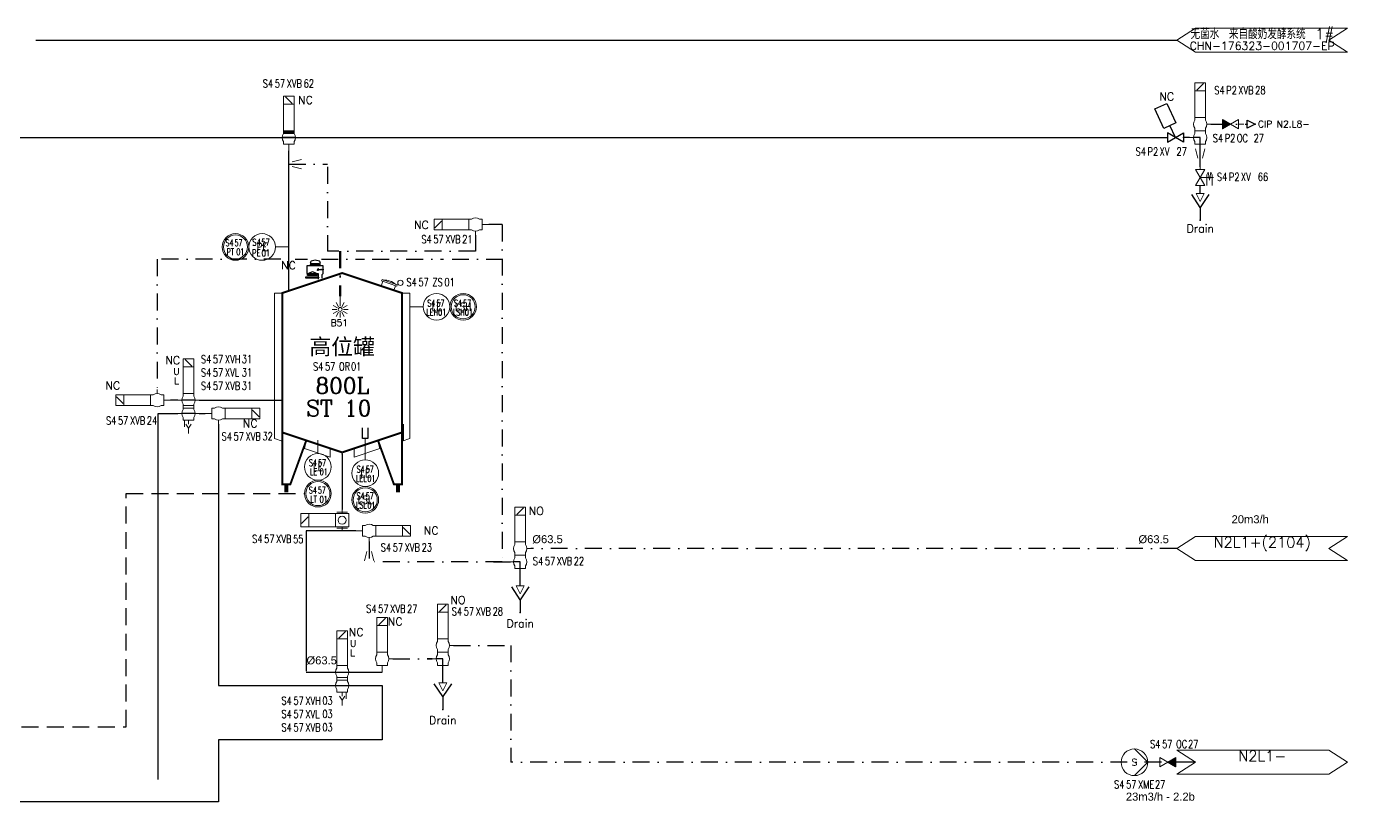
# Model space of a CAD drawing. Header units: inches. Extents: x 17763 to 19852, y 23674 to 24794.
# Drawn here: x 19293.2 to 19788.6, y 24332 to 24626.7 of the extents above; entities that cross this region are included whole.
import ezdxf
from ezdxf.enums import TextEntityAlignment as Align

# ---------------------------------------------------------------- set-up
doc = ezdxf.new("R2010")
doc.units = ezdxf.units.IN
doc.header["$MEASUREMENT"] = 0
for name, pattern in [('ACAD_ISO02W100', [15, 12, -3]), ('DASHDOT2', [12.7, 6.35, -3.175, 0, -3.175]), ('DASHED2', [9.525, 6.35, -3.175])]:
    doc.linetypes.add(name, pattern=pattern)
for name, color, linetype, lineweight in [('17 Pipe CIP', 4, 'DASHDOT2', 50), ('19 Pipe Process', 30, 'Continuous', 30), ('31 Equipment', 7, 'Continuous', 9), ('33 Instruments Labels', 7, 'Continuous', 9)]:
    doc.layers.add(name, color=color, linetype=linetype, lineweight=lineweight)
for name, color, linetype in [('CUVERIE', 7, 'Continuous'), ('DIAMETRE', 7, 'Continuous'), ('MATERIEL-DIVERS', 7, 'Continuous'), ('POMPES-PROCESS', 7, 'Continuous'), ('REGUL', 140, 'DASHED2'), ('REPERES', 7, 'Continuous'), ('techn-data', 7, 'Continuous'), ('TEXTES', 7, 'Continuous'), ('TUYAUTERIE-EAU', 5, 'Continuous'), ('TUYAUTERIE-EGOUT', 32, 'Continuous'), ('TUYAUTERIE-GAZ', 3, 'Continuous'), ('TUYAUTERIE-NEP', 4, 'DASHDOT2'), ('TXT_FR', 7, 'Continuous'), ('VANNES', 7, 'Continuous')]:
    doc.layers.add(name, color=color, linetype=linetype)
doc.layers.get('REPERES').off()
doc.styles.add('ROMANC', font='romanc')
doc.styles.add('ROMANS', font='ROMANS.SHX')
doc.styles.add('ROMANT', font='romant')
doc.styles.get("Standard").update_dxf_attribs({"font": 'arial.ttf'})
doc.styles.add('USER1', font='TXT.SHX', dxfattribs={"bigfont": 'gbcbig.shx'})
pattern_1 = [(45, (0, 0), (-0.02245064, 0.02245064), [])]

# ---------------------------------------------------------------- blocks, each defined once
blk = doc.blocks.new('APV-SIGN-ARW-DWG-1')
at = {"layer": '31 Equipment'}
for p, q in [((-32, 4.49), (25, 4.49)), ((-32, 4.49), (-25, 0)), ((-25, 0), (-32, -4.49)), ((25, 4.49), (32, 0)), ((32, 0), (25, -4.49)), ((-32, -4.49), (25, -4.49))]:
    blk.add_line(p, q, dxfattribs=at)
at = {"layer": '31 Equipment', "style": 'ROMANS', "width": 0.8}
for tag, p in [('TEXT1', (0, 0.37)), ('TEXT2', (0, -3.63))]:
    blk.add_attdef(tag, text='', height=3, dxfattribs=at).set_placement(p, align=Align.CENTER)
blk = doc.blocks.new('EGOUT')
at = {"color": 7}
for p, q in [((-3.2, 9.61), (0, 4.81)), ((0, 4.81), (3.2, 9.61)), ((0, 4.81), (0, 0))]:
    blk.add_line(p, q, dxfattribs=at)
at = {"color": 7, "extrusion": (0, -1, 0)}
blk.add_point((0, 0), dxfattribs=at)
at = {"layer": 'POMPES-PROCESS', "style": 'ROMANS'}
blk.add_attdef('EGOUT', text='', height=3, dxfattribs=at).set_placement((0, -4), align=Align.MIDDLE)
blk = doc.blocks.new('APV-SIGN-ARW-FLOW-1')
at = {"layer": '31 Equipment'}
for p, q in [((-1.5, -1.5), (-1.5, 1.5)), ((-1.5, 1.5), (1.5, 0)), ((1.5, 0), (-1.5, -1.5))]:
    blk.add_line(p, q, dxfattribs=at)
blk = doc.blocks.new('APV-VLV-SSEAT-M+MP42-3')
at = {"layer": '31 Equipment'}
h = blk.add_hatch(dxfattribs=at)
h.set_pattern_fill('ANSI31', color=256, scale=0.01, style=0)
h.set_pattern_definition(pattern_1)
h.paths.add_polyline_path([(2, 2.5), (-2, 2.5), (-2, 1.5), (2, 1.5)])
at = {"layer": '31 Equipment', "ltscale": 38}
for p, q in [((1.25, 15.25), (-1.25, 12.75)), ((-4, 0), (-2.5, 0)), ((-2, 2.5), (-2, 1.5)), ((-2, 1.5), (2, 1.5)), ((2, 2.5), (2, 1.5)), ((-2, -2.5), (-2, -1.5)), ((2, -2.5), (-2, -2.5)), ((-2, -2.5), (2, -2.5)), ((0, -2.5), (0, -5)), ((2, -2.5), (2, -1.5))]:
    blk.add_line(p, q, dxfattribs=at)
at = {"layer": '31 Equipment', "lineweight": 30}
blk.add_line((-2.5, 0), (2.5, 0), dxfattribs=at)
at = {"layer": '31 Equipment'}
blk.add_line((2.5, 0), (4, 0), dxfattribs=at)
at = {"layer": '31 Equipment', "ltscale": 38}
for points in [[(-2, 12.5), (2, 12.5), (2, 15.5), (-2, 15.5)], [(-2, 2.5), (2, 2.5), (2, 12.5), (-2, 12.5)]]:
    blk.add_lwpolyline(points, close=True, dxfattribs=at)
for start, end in [(143.1301, 216.8699), (323.1301, 36.8699)]:
    blk.add_arc((0, 0), 2.5, start, end, dxfattribs=at)
blk = doc.blocks.new('APV-TNK-GEN-11')
at = {"layer": '31 Equipment', "color": 7}
for points, const_width in [([(-14.94, 21.58), (-21.58, 3.32), (-24.9, 3.32), (-24.9, 83), (0, 91.3), (24.9, 83), (24.9, 3.32), (21.58, 3.32), (14.94, 21.58)], 0.83), ([(-24.9, 24.9), (0, 16.6)], 0.83), ([(24.9, 24.9), (0, 16.6)], 0.83), ([(-23.24, 3.32), (-23.24, 0)], 1.66), ([(23.24, 3.32), (23.24, 0)], 1.66)]:
    blk.add_lwpolyline(points, dxfattribs=dict(at, const_width=const_width))
at = {"layer": '31 Equipment', "ltscale": 38}
blk.add_point((0, 16), dxfattribs=at)
blk = doc.blocks.new('APV-TNK-INSULAT-12')
at = {"layer": '31 Equipment', "color": 7}
for p, q in [((-24.95, 67), (-28.22, 67)), ((-28.22, 67), (-28.22, 6.51)), ((24.95, 67), (28.22, 67)), ((28.22, 67), (28.22, 6.51)), ((-28.22, 6.51), (-24.95, 5.42)), ((28.22, 6.51), (24.95, 5.42)), ((-15.74, 2.35), (-4.98, -1.24)), ((-4.98, -1.24), (-4.98, 2.26)), ((15.74, 2.35), (4.98, -1.24)), ((4.98, -1.24), (4.98, 2.26))]:
    blk.add_line(p, q, dxfattribs=at)
at = {"layer": '31 Equipment'}
for p, q in [((-24.95, 5.42), (-24.95, 67)), ((24.95, 5.42), (24.95, 67)), ((-15.74, 2.35), (-14.94, 5.58)), ((-14.94, 5.58), (-4.98, 2.26)), ((14.94, 5.58), (4.98, 2.26)), ((15.74, 2.35), (14.94, 5.58))]:
    blk.add_line(p, q, dxfattribs=at)
at = {"layer": '31 Equipment', "ltscale": 38}
blk.add_point((0, 0), dxfattribs=at)
blk = doc.blocks.new('APV-TNK-ACC-MANHOLE-1')
at = {"layer": '31 Equipment'}
for p, q in [((-6, 3), (-6, 4)), ((-6, 4), (6, 4)), ((-6, 3), (6, 3)), ((-5, 0), (-5, 3)), ((5, 3), (5, 0)), ((6, 3), (6, 4))]:
    blk.add_line(p, q, dxfattribs=at)
blk.add_arc((0, -8), 13, 67.38014, 112.61986, dxfattribs=at)
blk = doc.blocks.new('SPB')
at = {"color": 7}
for p, q in [((0, -6), (0, 0)), ((-2.598, -9), (-1.302, -8.25)), ((-2.124, -9.624), (-1.062, -8.562)), ((-1.5, -10.098), (-0.75, -8.802)), ((-0.774, -10.398), (-0.39, -8.952)), ((0, -10.5), (0, -9)), ((0.774, -10.398), (0.39, -8.952)), ((1.5, -10.098), (0.75, -8.802)), ((2.124, -9.624), (1.062, -8.562)), ((2.598, -9), (1.302, -8.25))]:
    blk.add_line(p, q, dxfattribs=at)
blk.add_circle((0, -7.5), 1.5, dxfattribs=at)
at = {"color": 7, "extrusion": (0, 1, 0)}
blk.add_point((0, 0), dxfattribs=at)
blk = doc.blocks.new('GOAVEC')
at = {"layer": 'MATERIEL-DIVERS'}
for p, q in [((-2, 8.4), (8.4, 8.4)), ((-2, 3.6), (-2, 8.4)), ((0, 8.4), (0, 10.68)), ((0, 9.21), (6, 9.21)), ((0.48, 11.27), (3, 11.77)), ((5.28, 9.71), (0.72, 9.71)), ((0.72, 9.71), (0.72, 8.7)), ((0.72, 8.7), (5.28, 8.7)), ((3, 11.77), (5.52, 11.27)), ((5.28, 8.7), (5.28, 9.71)), ((6, 10.68), (6, 8.4)), ((8.4, 8.4), (8.4, 3.6)), ((-0.74, 6), (-2.03, 6)), ((-1.2, 3), (-2, 3.6)), ((-1.2, 0.7), (-1.2, 3)), ((0.76, 1.27), (0.76, 1.01)), ((1.2, 1.27), (0.76, 1.27)), ((0.76, 1.01), (1.2, 1.01)), ((9, 1.52), (1.19, 1.52)), ((1.19, 1.01), (1.19, 0.72)), ((1.19, 0.72), (9, 0.72)), ((2.26, 3.6), (1.2, 3.6)), ((1.2, 3.6), (1.2, 1.27)), ((1.2, 1.01), (1.2, 0)), ((1.8, 3.49), (1.8, 2.29)), ((7.8, 3.49), (1.8, 3.49)), ((1.8, 2.89), (7.8, 2.89)), ((1.8, 2.29), (7.8, 2.29)), ((4.8, 4.8), (2.53, 3.66)), ((7.07, 3.66), (4.8, 4.8)), ((8.4, 3.6), (7.34, 3.6)), ((7.8, 2.29), (7.8, 3.49)), ((9, 0.72), (9, 1.52))]:
    blk.add_line(p, q, dxfattribs=at)
for centre, start, end in [((0.6, 10.68), 101.30993, 180), ((5.4, 10.68), 0, 78.69007), ((2.26, 4.2), 270, 296.56505), ((7.34, 4.2), 243.43495, 270)]:
    blk.add_arc(centre, 0.6, start, end, dxfattribs=at)
at = {"layer": 'MATERIEL-DIVERS', "color": 7, "extrusion": (1, 0, 0)}
for p in [(6, 9), (9, 1)]:
    blk.add_point(p, dxfattribs=at)
at = {"layer": 'MATERIEL-DIVERS', "color": 2}
for p in [(6, 9), (-2, 6), (9, 1)]:
    blk.add_point(p, dxfattribs=at)
at = {"layer": 'MATERIEL-DIVERS', "color": 7, "extrusion": (-1, 0, 0)}
blk.add_point((-2, 6), dxfattribs=at)
at = {"layer": 'MATERIEL-DIVERS', "xscale": 0.2499010929244832, "yscale": 0.2499010929244832, "zscale": 0.2499010929244832, "rotation": 90}
blk.add_blockref('SPB', (-0.74, 6), dxfattribs=at)
blk = doc.blocks.new('APV-VLV-SSEAT-SW41-3')
at = {"layer": '31 Equipment', "ltscale": 38}
for p, q in [((1.25, 15.25), (-1.25, 12.75)), ((-2, 2.5), (-2, 1.5)), ((2, 2.5), (2, 1.5)), ((2.5, 0), (4, 0)), ((-2, -2.5), (-2, -1.5)), ((2, -2.5), (-2, -2.5)), ((-2, -2.5), (2, -2.5)), ((0, -2.5), (0, -5)), ((2, -2.5), (2, -1.5))]:
    blk.add_line(p, q, dxfattribs=at)
for points in [[(-2, 12.5), (2, 12.5), (2, 15.5), (-2, 15.5)], [(-2, 2.5), (2, 2.5), (2, 12.5), (-2, 12.5)]]:
    blk.add_lwpolyline(points, close=True, dxfattribs=at)
for start, end in [(143.1301, 216.8699), (323.1301, 36.8699)]:
    blk.add_arc((0, 0), 2.5, start, end, dxfattribs=at)
blk = doc.blocks.new('APV-TNK-ACC-SPRAYBALL-1')
at = {"layer": '31 Equipment'}
for p, q in [((0, -3.81), (0, 0)), ((-1.03, -4.4), (-2.65, -3.47)), ((-0.6, -3.97), (-1.53, -2.35)), ((0.6, -3.97), (1.53, -2.35)), ((1.03, -4.4), (2.65, -3.47)), ((-1.19, -5), (-3.05, -5)), ((-1.03, -5.6), (-2.65, -6.53)), ((-0.6, -6.03), (-1.53, -7.65)), ((0, -6.19), (0, -8.05)), ((0.6, -6.03), (1.53, -7.65)), ((1.03, -5.6), (2.65, -6.53)), ((1.19, -5), (3.05, -5))]:
    blk.add_line(p, q, dxfattribs=at)
blk.add_circle((0, -5), 0.738, dxfattribs=at)
blk = doc.blocks.new('APV-INS-M-L-LE1')
at = {"layer": '31 Equipment', "color": 7}
blk.add_line((0, -5), (0, -10), dxfattribs=at)
blk.add_circle((0, 0), 5, dxfattribs=at)
blk = doc.blocks.new('APV-INS-F-L-LT')
at = {"layer": '31 Equipment'}
for radius in [5, 4.5]:
    blk.add_circle((0, 0), radius, dxfattribs=at)
blk = doc.blocks.new('APV-FCE-GEN-REDCON-1')
at = {"layer": '31 Equipment', "color": 7}
for p, q in [((-2.5, 2.5), (2.5, 1.25)), ((2.5, 1.25), (2.5, 1.25)), ((2.5, -1.25), (-2.5, -2.5))]:
    blk.add_line(p, q, dxfattribs=at)
blk = doc.blocks.new('APV-INS-M-L-PE')
at = {"layer": '31 Equipment', "color": 7}
blk.add_line((0, -5), (0, -10), dxfattribs=at)
blk.add_circle((0, 0), 5, dxfattribs=at)
at = {"layer": '33 Instruments Labels', "style": 'ROMANS', "width": 0.8, "flags": 8}
blk.add_attdef('PE', text='', height=3, dxfattribs=at).set_placement((0, 0), align=Align.MIDDLE)
blk = doc.blocks.new('APV-INS-F-L-PT')
at = {"layer": '31 Equipment'}
for radius in [5, 4.5]:
    blk.add_circle((0, 0), radius, dxfattribs=at)
blk = doc.blocks.new('APV-VLV-SSEAT-SW43-41')
at = {"layer": '31 Equipment', "ltscale": 38}
for p, q in [((1.25, 20.25), (-1.25, 17.75)), ((-2, 7.5), (-2, 6.5)), ((2, 7.5), (2, 6.5)), ((2.5, 5), (4, 5)), ((-2.5, 0), (-4, 0)), ((-2, 2.5), (-2, 3.5)), ((-2, 2.5), (2, 2.5)), ((-2, 2.5), (-2, 1.5)), ((2, 2.5), (2, 3.5)), ((2, 2.5), (2, 1.5)), ((-2, -1.5), (-2, -2.5)), ((-2, -2.5), (2, -2.5)), ((0, -2.5), (0, -5)), ((2, -1.5), (2, -2.5))]:
    blk.add_line(p, q, dxfattribs=at)
at = {"layer": '31 Equipment', "lineweight": 30}
for p, q in [((0, 0), (-2.5, 0)), ((0, -2.5), (0, 0))]:
    blk.add_line(p, q, dxfattribs=at)
at = {"layer": '31 Equipment', "ltscale": 38}
for points in [[(-2, 17.5), (2, 17.5), (2, 20.5), (-2, 20.5)], [(-2, 7.5), (2, 7.5), (2, 17.5), (-2, 17.5)]]:
    blk.add_lwpolyline(points, close=True, dxfattribs=at)
for centre, start, end in [((0, 5), 143.1301, 216.8699), ((0, 5), 323.1301, 36.8699), ((0, 0), 143.1301, 216.8699), ((0, 0), 323.1301, 36.8699)]:
    blk.add_arc(centre, 2.5, start, end, dxfattribs=at)
blk = doc.blocks.new('APV-VLV-DSEAT-DA34-3')
at = {"layer": '31 Equipment', "ltscale": 38}
for p, q in [((1.25, 20.25), (-1.25, 17.75)), ((-4, 5), (-2.5, 5)), ((-2, 7.5), (-2, 6.5)), ((2, 7.5), (2, 6.5)), ((4, 5), (2.5, 5)), ((-2, 3), (-2, 3.5)), ((-2, 2), (-2, 1.5)), ((2, 3), (2, 3.5)), ((2, 2), (2, 1.5)), ((-4, 0), (-2.5, 0)), ((-2, -2.5), (-2, -1.5)), ((-2, -2.5), (2, -2.5)), ((0, -5.5), (-1, -4)), ((0, -2.5), (0, -4)), ((1, -4), (0, -5.5)), ((1.5, -2.5), (1.5, -5)), ((2, -2.5), (2, -1.5)), ((2.5, 0), (4, 0)), ((0, -5.5), (0, -7.5))]:
    blk.add_line(p, q, dxfattribs=at)
at = {"layer": '31 Equipment', "lineweight": 30}
for p, q in [((-2.5, 5), (2.5, 5)), ((-2.5, 0), (2.5, 0))]:
    blk.add_line(p, q, dxfattribs=at)
at = {"layer": '31 Equipment', "ltscale": 38}
for points in [[(-2, 17.5), (2, 17.5), (2, 20.5), (-2, 20.5)], [(-2, 7.5), (2, 7.5), (2, 17.5), (-2, 17.5)], [(-2, 3), (2, 3), (2, 2), (-2, 2)]]:
    blk.add_lwpolyline(points, close=True, dxfattribs=at)
for centre, start, end in [((0, 5), 143.1301, 216.8699), ((0, 5), 323.1301, 36.8699), ((0, 0), 143.1301, 216.8699), ((0, 0), 323.1301, 36.8699)]:
    blk.add_arc(centre, 2.5, start, end, dxfattribs=at)
at = {"layer": '31 Equipment', "style": 'ROMANS', "flags": 8}
for tag, p in [('U', (3, 14.5)), ('L', (3, 11))]:
    blk.add_attdef(tag, p, '', height=2.5, dxfattribs=at)
blk = doc.blocks.new('APV-INS-M-L-LE2')
at = {"layer": '31 Equipment', "color": 7}
blk.add_line((5, 0), (13, 0), dxfattribs=at)
at = {"layer": '31 Equipment', "lineweight": 25}
blk.add_lwpolyline([(17, 1), (13, 1), (13, 0), (13, -1), (17, -1)], dxfattribs=at)
at = {"layer": '31 Equipment', "color": 7}
blk.add_circle((0, 0), 5, dxfattribs=at)
at = {"layer": '33 Instruments Labels', "style": 'ROMANS', "width": 0.8}
blk.add_attdef('LE?', text='', height=3, dxfattribs=at).set_placement((0, 0), align=Align.MIDDLE)
blk = doc.blocks.new('APV-INS-F-L-LS')
at = {"layer": '31 Equipment'}
for radius in [5, 4.5]:
    blk.add_circle((0, 0), radius, dxfattribs=at)
at = {"layer": '33 Instruments Labels', "style": 'ROMANS', "width": 0.8}
blk.add_attdef('LS?', text='', height=3, dxfattribs=at).set_placement((0, 0), align=Align.MIDDLE)
blk = doc.blocks.new('REPNORM')
at = {"layer": 'TEXTES', "style": 'ROMANS', "width": 0.75}
for tag, p in [('ZONE', (-9.75, -1.25)), ('SOUSZONE', (-5.25, -1.25)), ('ELEMENT', (0, -1.25)), ('NUM', (4.5, -1.25))]:
    blk.add_attdef(tag, p, '', height=3, dxfattribs=at)
blk = doc.blocks.new('REPNORM1')
at = {"layer": 'TEXTES', "style": 'ROMANS', "width": 0.75}
for tag, p in [('ZONE', (-9.75, -1.25)), ('SOUSZONE', (-5.25, -1.25)), ('ELEMENT', (-0.75, -1.25)), ('NUM', (5.59, -1.22))]:
    blk.add_attdef(tag, p, '', height=3, dxfattribs=at)
blk = doc.blocks.new('REPINS')
at = {"layer": 'TEXTES', "style": 'ROMANS', "width": 0.75}
for tag, p in [('ZONE', (-3.3, 1)), ('SOUSZONE', (0.1, 1)), ('NUM', (0.2, -3))]:
    blk.add_attdef(tag, p, '', height=2.5, dxfattribs=at)
blk.add_attdef('ELEMENT', text='', height=2.5, dxfattribs=at).set_placement((-0.2, -3), align=Align.RIGHT)
blk = doc.blocks.new('REPINS2')
at = {"layer": 'TEXTES', "style": 'ROMANS', "width": 0.7}
for tag, p in [('ZONE', (-3.35, 0.8)), ('SOUSZONE', (0.05, 0.8)), ('NUM', (0.7, -2.6))]:
    blk.add_attdef(tag, p, '', height=2.5, dxfattribs=at)
blk.add_attdef('ELEMENT', text='', height=2.5, dxfattribs=at).set_placement((-1.56, -2.59), align=Align.CENTER)
blk = doc.blocks.new('APV-VLV-BFLY-SVS-3')
at = {"layer": '31 Equipment', "ltscale": 38}
for p, q in [((1.25, 15.25), (-1.25, 12.75)), ((-2.5, 0), (-4, 0)), ((2.5, 2.5), (-2.5, 2.5)), ((-2.5, 2.5), (-2.5, -2.5)), ((2.5, -2.5), (2.5, 2.5)), ((2.5, 0), (4, 0)), ((-2.5, -2.5), (2.5, -2.5))]:
    blk.add_line(p, q, dxfattribs=at)
at = {"layer": '31 Equipment'}
for p, q in [((-3, 2), (-3, -2)), ((3, -2), (3, 2))]:
    blk.add_line(p, q, dxfattribs=at)
at = {"layer": '31 Equipment', "ltscale": 38}
for points in [[(-2.5, 12.5), (2.5, 12.5), (2.5, 15.5), (-2.5, 15.5)], [(-2.5, 2.5), (2.5, 2.5), (2.5, 12.5), (-2.5, 12.5)]]:
    blk.add_lwpolyline(points, close=True, dxfattribs=at)
blk.add_circle((0, 0), 1.5, dxfattribs=at)
blk = doc.blocks.new('APV-INS-POS-GEN-1')
at = {"layer": '31 Equipment', "color": 5}
blk.add_circle((0, 0), 1, dxfattribs=at)
blk = doc.blocks.new('APV-VLV-SOLV-22-1')
at = {"layer": '31 Equipment', "linetype": 'ACAD_ISO02W100', "ltscale": 38}
for p, q in [((0, 0), (0, 5)), ((-1, 4.5), (-2, 4)), ((-2, 4), (1, 3.5)), ((-2, 3), (1, 3.5)), ((-1, 2.5), (-2, 3)), ((3, 4.5), (-1, 4.5)), ((3, 2.5), (-1, 2.5))]:
    blk.add_line(p, q, dxfattribs=at)
at = {"layer": '31 Equipment', "ltscale": 38}
for p, q in [((-3, 0), (-4, 0)), ((3, 0), (4, 0))]:
    blk.add_line(p, q, dxfattribs=at)
at = {"layer": '31 Equipment'}
for p, q in [((-3, 1.734), (-3, -1.734)), ((-3, -1.734), (3, 1.734)), ((3, -1.734), (-3, 1.734)), ((3, 1.734), (3, -1.734))]:
    blk.add_line(p, q, dxfattribs=at)
blk = doc.blocks.new('FLE23-A')
at = {"color": 7}
for p, q in [((0, 1.5), (-3, 0)), ((-3, 0), (0, -1.5)), ((0, -1.5), (0, 1.5))]:
    blk.add_line(p, q, dxfattribs=at)
at = {"layer": 'MATERIEL-DIVERS', "color": 7, "extrusion": (-1, 0, 0)}
blk.add_point((-3, 0), dxfattribs=at)
at = {"layer": 'MATERIEL-DIVERS', "color": 2}
for p in [(-3, 0), (0, 0)]:
    blk.add_point(p, dxfattribs=at)
at = {"layer": 'MATERIEL-DIVERS', "color": 7, "extrusion": (1, 0, 0)}
blk.add_point((0, 0), dxfattribs=at)
blk = doc.blocks.new('APV-FCE-NRV-GEN-1')
at = {"layer": '31 Equipment'}
h = blk.add_hatch(dxfattribs=at)
h.set_pattern_fill('ANSI31', color=256, scale=0.01, style=0)
h.set_pattern_definition(pattern_1)
h.paths.add_polyline_path([(3, 1.75), (3, -1.75), (0, 0)])
at = {"layer": '31 Equipment', "linetype": 'ACAD_ISO02W100', "ltscale": 38}
for p, q in [((-3, 0), (-5, 0)), ((0, 0), (-3, 1.75)), ((-3, 1.75), (-3, -1.75)), ((0, 0), (-3, -1.75)), ((0, 0), (3, 1.75)), ((0, 0), (3, -1.75)), ((3, 1.75), (3, -1.75)), ((3, 0), (5, 0))]:
    blk.add_line(p, q, dxfattribs=at)
blk = doc.blocks.new('VANNE SIEGE INCLINE')
at = {"color": 7}
for p, q in [((-3, 1.73), (-3, -1.73)), ((-3, -1.73), (3, 1.73)), ((3, -1.73), (-3, 1.73)), ((3, 1.73), (3, -1.73))]:
    blk.add_line(p, q, dxfattribs=at)
at = {"color": 7, "extrusion": (-1, 0, 0)}
blk.add_point((-3, 0), dxfattribs=at)
at = {"color": 7, "extrusion": (1, 0, 0)}
blk.add_point((3, 0), dxfattribs=at)
at = {"layer": 'VANNES'}
for p, q in [((3.23, 12.84), (-0.15, 5.59)), ((7.76, 10.73), (3.23, 12.84)), ((4.38, 3.47), (7.76, 10.73)), ((-0.15, 5.59), (4.38, 3.47)), ((0, 0), (2.11, 4.53))]:
    blk.add_line(p, q, dxfattribs=at)
blk = doc.blocks.new('APV-PMP-GEN-CENTRI-1')
at = {"layer": '31 Equipment', "ltscale": 38}
for p, q in [((5, 0), (0, 5)), ((-5, 0), (-7, 0)), ((5, 0), (0, -5)), ((5, 0), (7, 0))]:
    blk.add_line(p, q, dxfattribs=at)
blk.add_circle((0, 0), 5, dxfattribs=at)
at = {"layer": '31 Equipment', "style": 'ROMANT', "flags": 8}
blk.add_attdef('I', text='', height=2.5, dxfattribs=at).set_placement((0, 0), align=Align.MIDDLE)

msp = doc.modelspace()

# ---------------------------------------------------------------- linework, layer by layer
at = {"layer": '17 Pipe CIP'}
msp.add_line((19410.84, 24542.39), (19410.84, 24525.59), dxfattribs=at)
at = {"layer": '19 Pipe Process'}
for p, q in [((19357.95, 24486.55), (19389.17, 24486.55)), ((19357.95, 24481.55), (19360.24, 24481.55)), ((19365.24, 24477.55), (19365.24, 24379.67)), ((19411.58, 24466.55), (19411.58, 24445.55)), ((19398.15, 24437.55), (19398.15, 24384.98)), ((19407.58, 24437.55), (19398.15, 24437.55)), ((19416.77, 24437.55), (19407.58, 24437.55))]:
    msp.add_line(p, q, dxfattribs=at)
for points in [[(19342.63, 24344.44), (19342.63, 24481.55), (19349.95, 24481.55)], [(19398.15, 24384.67), (19426.65, 24384.67)], [(19365.24, 24379.67), (19426.65, 24379.67), (19426.65, 24359.25), (19365.24, 24359.25), (19365.24, 24336.07), (19068.79, 24336.07), (19068.79, 23972.8), (19097.33, 23972.8)]]:
    msp.add_lwpolyline(points, dxfattribs=at)
at = {"layer": 'CUVERIE'}
msp.add_line((19434.58, 24471.55), (19434.58, 24477.55), dxfattribs=at)
at = {"layer": 'REGUL'}
msp.add_line((19349.95, 24486.55), (19347.19, 24486.55), dxfattribs=at)
msp.add_lwpolyline([(18828.76, 23987.68), (19043.73, 23987.68), (19043.73, 24364.13), (19330.57, 24364.13), (19330.57, 24451.55), (19397.5, 24451.55)], dxfattribs=at)
at = {"layer": 'TUYAUTERIE-EAU'}
msp.add_line((19296.76, 24621.52), (19724.61, 24621.52), dxfattribs=at)
at = {"layer": 'TUYAUTERIE-EGOUT'}
for p, q in [((19733.38, 24563.99), (19733.38, 24566.99)), ((19478.36, 24416.94), (19478.36, 24423.44)), ((19449.34, 24380.67), (19449.34, 24387.17))]:
    msp.add_line(p, q, dxfattribs=at)
at = {"layer": 'TUYAUTERIE-GAZ'}
for p, q in [((19729.38, 24584.99), (19727.06, 24584.99)), ((19733.38, 24573.99), (19733.38, 24584.99)), ((19391.58, 24527.55), (19391.58, 24579.99))]:
    msp.add_line(p, q, dxfattribs=at)
msp.add_lwpolyline([(19289.62, 24584.99), (19721.06, 24584.99)], dxfattribs=at)
at = {"layer": 'TUYAUTERIE-NEP'}
for p, q in [((19737.38, 24589.99), (19750.97, 24589.99)), ((19391.58, 24574.99), (19406.03, 24574.99)), ((19406.03, 24573.99), (19406.03, 24542.39)), ((19461.58, 24548.39), (19461.58, 24542.39)), ((19471.65, 24552.39), (19466.58, 24552.39)), ((19471.65, 24552.39), (19471.65, 24425.94)), ((19388.58, 24539.39), (19342.19, 24539.39)), ((19342.19, 24539.39), (19342.19, 24490.55)), ((19394.02, 24539.39), (19398.57, 24539.39)), ((19403.8, 24539.39), (19419.97, 24539.39)), ((19461.58, 24542.39), (19406.03, 24542.39)), ((19422.84, 24539.39), (19449.62, 24539.39)), ((19452.78, 24539.39), (19471.65, 24539.39)), ((19421.77, 24433.55), (19421.77, 24425.94)), ((19700.95, 24430.94), (19482.36, 24430.94)), ((19724.61, 24430.94), (19700.95, 24430.94)), ((19471.65, 24425.94), (19421.77, 24425.94)), ((19468.36, 24425.94), (19475.36, 24425.94)), ((19453.34, 24394.67), (19474.9, 24394.67)), ((19430.65, 24389.67), (19445.34, 24389.67)), ((19445.34, 24389.67), (19443.47, 24389.67)), ((19731.61, 24350.84), (19474.9, 24350.84)), ((19725.37, 24350.84), (19724.48, 24350.84))]:
    msp.add_line(p, q, dxfattribs=at)
msp.add_lwpolyline([(19474.9, 24394.67), (19474.9, 24350.84)], dxfattribs=at)

# ---------------------------------------------------------------- block references
at = {"layer": '31 Equipment'}
msp.add_blockref('APV-TNK-ACC-SPRAYBALL-1', (19410.84, 24525.59), dxfattribs=at)
msp.add_blockref('APV-PMP-GEN-CENTRI-1', (19708.68, 24350.84), dxfattribs=at).add_auto_attribs({'I': 'S'})
at = {"layer": '33 Instruments Labels'}
for name, p in [('APV-INS-F-L-PT', (19371.58, 24543.99)), ('APV-INS-F-L-LT', (19402.5, 24451.55))]:
    msp.add_blockref(name, p, dxfattribs=at)
ref = msp.add_blockref('APV-INS-M-L-PE', (19381.58, 24543.99), dxfattribs=dict(at, rotation=90))
ref.add_attrib('PE', 'PE', dxfattribs={"height": 3, "style": 'ROMANS', "width": 0.8, "flags": 8}).set_placement((19381.58, 24543.99), align=Align.MIDDLE)
at = {"layer": '33 Instruments Labels', "xscale": -1}
msp.add_blockref('APV-INS-POS-GEN-1', (19433.44, 24530.54), dxfattribs=at)
at = {"layer": '33 Instruments Labels'}
ref = msp.add_blockref('APV-INS-M-L-LE1', (19446.98, 24521.59), dxfattribs=dict(at, xscale=-1, rotation=270))
ref.add_attrib('LE?', 'LE', dxfattribs={"height": 3, "style": 'ROMANS', "width": 0.8}).set_placement((19446.98, 24521.59), align=Align.MIDDLE)
ref = msp.add_blockref('APV-INS-F-L-LS', (19456.98, 24521.59), dxfattribs=dict(at, xscale=-1))
ref.add_attrib('LS?', 'LSH', dxfattribs={"height": 3, "style": 'ROMANS', "width": 0.8}).set_placement((19456.98, 24521.59), align=Align.MIDDLE)
ref = msp.add_blockref('APV-INS-M-L-LE2', (19420.26, 24459.23), dxfattribs=dict(at, xscale=-1, rotation=270))
ref.add_attrib('LE?', 'LE', dxfattribs={"height": 3, "style": 'ROMANS', "width": 0.8}).set_placement((19420.26, 24459.23), align=Align.MIDDLE)
ref = msp.add_blockref('APV-INS-M-L-LE1', (19402.5, 24461.55), dxfattribs=dict(at, rotation=180))
ref.add_attrib('LE?', 'LE', dxfattribs={"height": 3, "style": 'ROMANS', "width": 0.8}).set_placement((19402.5, 24461.55), align=Align.MIDDLE)
ref = msp.add_blockref('APV-INS-F-L-LS', (19420.26, 24449.23), dxfattribs=dict(at, xscale=-1, rotation=90))
ref.add_attrib('LS?', 'LSL', dxfattribs={"height": 3, "style": 'ROMANS', "width": 0.8}).set_placement((19420.26, 24449.23), align=Align.MIDDLE)
at = {"layer": 'CUVERIE'}
for name, p, xscale, yscale, zscale in [('GOAVEC', (19403.32, 24531.93), -0.5999999999999995, 0.5999999999999995, 0.5999999999999995), ('APV-TNK-GEN-11', (19411.58, 24452.05), -0.9, 0.9, 0.9), ('APV-TNK-INSULAT-12', (19411.58, 24466.37), -0.9, 0.9, 0.9)]:
    msp.add_blockref(name, p, dxfattribs=dict(at, xscale=xscale, yscale=yscale, zscale=zscale))
at = {"layer": 'CUVERIE', "xscale": -0.5, "yscale": 0.5, "zscale": 0.5, "rotation": 340.6180997303045}
msp.add_blockref('APV-TNK-ACC-MANHOLE-1', (19428.72, 24528.88), dxfattribs=at)
at = {"layer": 'MATERIEL-DIVERS'}
ref = msp.add_blockref('APV-SIGN-ARW-DWG-1', (19756.61, 24621.52), dxfattribs=dict(at, xscale=-1))
ref.add_attrib('TEXT1', '无菌水 来自酸奶发酵系统 1#', dxfattribs={"layer": '31 Equipment', "height": 4, "style": 'USER1'}).set_placement((19756.61, 24621.89), align=Align.CENTER)
ref.add_attrib('TEXT2', 'CHN-176323-001707-EP', dxfattribs={"layer": '31 Equipment', "height": 3, "style": 'USER1'}).set_placement((19756.61, 24617.89), align=Align.CENTER)
at = {"layer": 'MATERIEL-DIVERS', "xscale": -1}
for name, p in [('VANNE SIEGE INCLINE', (19724.06, 24584.99)), ('APV-FCE-NRV-GEN-1', (19744.71, 24589.99)), ('FLE23-A', (19750.97, 24589.99))]:
    msp.add_blockref(name, p, dxfattribs=at)
at = {"layer": 'MATERIEL-DIVERS'}
for p, xscale, yscale, zscale, rotation in [((19733.38, 24578.99), 0.7000000000000455, 0.7000000000000455, 0.7000000000000455, 270), ((19394.58, 24574.99), 0.7, 0.7, 0.7, 180), ((19421.77, 24428.05), 0.7, 0.7, 0.7, 90)]:
    msp.add_blockref('APV-FCE-GEN-REDCON-1', p, dxfattribs=dict(at, xscale=xscale, yscale=yscale, zscale=zscale, rotation=rotation))
ref = msp.add_blockref('EGOUT', (19733.38, 24553.99), dxfattribs=dict(at, xscale=-1))
ref.add_attrib('EGOUT', 'Drain', dxfattribs={"layer": 'POMPES-PROCESS', "height": 3, "style": 'ROMANS'}).set_placement((19733.38, 24550.99), align=Align.MIDDLE)
at = {"layer": 'MATERIEL-DIVERS', "xscale": -1}
for name, p, rotation in [('APV-SIGN-ARW-FLOW-1', (19733.38, 24562.49), 90), ('APV-SIGN-ARW-FLOW-1', (19478.36, 24415.44), 90), ('APV-SIGN-ARW-FLOW-1', (19449.34, 24379.17), 90), ('APV-FCE-NRV-GEN-1', (19721.22, 24350.84), 180)]:
    msp.add_blockref(name, p, dxfattribs=dict(at, rotation=rotation))
at = {"layer": 'MATERIEL-DIVERS'}
ref = msp.add_blockref('APV-SIGN-ARW-DWG-1', (19756.61, 24430.94), dxfattribs=dict(at, xscale=-1))
ref.add_attrib('TEXT1', 'N2L1+(2104)', dxfattribs={"layer": '31 Equipment', "height": 4, "style": 'USER1'}).set_placement((19756.61, 24431.31), align=Align.CENTER)
ref = msp.add_blockref('EGOUT', (19478.36, 24406.94), dxfattribs=dict(at, xscale=-1))
ref.add_attrib('EGOUT', 'Drain', dxfattribs={"layer": 'POMPES-PROCESS', "height": 3, "style": 'ROMANS'}).set_placement((19478.36, 24402.94), align=Align.MIDDLE)
ref = msp.add_blockref('EGOUT', (19449.34, 24370.67), dxfattribs=dict(at, xscale=-1))
ref.add_attrib('EGOUT', 'Drain', dxfattribs={"layer": 'POMPES-PROCESS', "height": 3, "style": 'ROMANS'}).set_placement((19449.34, 24366.67), align=Align.MIDDLE)
ref = msp.add_blockref('APV-SIGN-ARW-DWG-1', (19756.61, 24350.84), dxfattribs=at)
ref.add_attrib('TEXT1', 'N2L1-', dxfattribs={"layer": '31 Equipment', "height": 4, "style": 'USER1'}).set_placement((19756.61, 24351.21), align=Align.CENTER)
at = {"layer": 'REPERES'}
for name, p, values in [('REPNORM1', (19391.58, 24604.99), {'ZONE': 'S4', 'SOUSZONE': '57', 'ELEMENT': 'XVB', 'NUM': '62'}), ('REPNORM1', (19748.38, 24602.49), {'ZONE': 'S4', 'SOUSZONE': 'P2', 'ELEMENT': 'XVB', 'NUM': '28'}), ('REPNORM1', (19747.82, 24584.53), {'ZONE': 'S4', 'SOUSZONE': 'P2', 'ELEMENT': 'OC', 'NUM': '27'}), ('REPNORM1', (19718.88, 24579.49), {'ZONE': 'S4', 'SOUSZONE': 'P2', 'ELEMENT': 'XV', 'NUM': '27'}), ('REPNORM1', (19749.38, 24569.99), {'ZONE': 'S4', 'SOUSZONE': 'P2', 'ELEMENT': 'XV', 'NUM': '66'}), ('REPNORM1', (19451.02, 24546.62), {'ZONE': 'S4', 'SOUSZONE': '57', 'ELEMENT': 'XVB', 'NUM': '21'}), ('REPINS2', (19371.2, 24543.49), {'ZONE': 'S4', 'SOUSZONE': '57', 'NUM': '01', 'ELEMENT': 'PT'}), ('REPINS', (19381.2, 24543.49), {'ZONE': 'S4', 'SOUSZONE': '57', 'ELEMENT': 'PE', 'NUM': '01'}), ('REPNORM', (19445.44, 24530.54), {'ZONE': 'S4', 'SOUSZONE': '57', 'ELEMENT': 'ZS', 'NUM': '01'}), ('REPINS2', (19446.9, 24520.88), {'ZONE': 'S4', 'SOUSZONE': '57', 'NUM': '01', 'ELEMENT': 'LEH'}), ('REPINS2', (19456.9, 24520.88), {'ZONE': 'S4', 'SOUSZONE': '57', 'NUM': '01', 'ELEMENT': 'LSH'}), ('REPNORM1', (19368.38, 24501.68), {'ZONE': 'S4', 'SOUSZONE': '57', 'ELEMENT': 'XVH', 'NUM': '31'}), ('REPNORM', (19410.4, 24498.94), {'ZONE': 'S4', 'SOUSZONE': '57', 'ELEMENT': 'OR', 'NUM': '01'}), ('REPNORM1', (19368.38, 24496.68), {'ZONE': 'S4', 'SOUSZONE': '57', 'ELEMENT': 'XVL', 'NUM': '31'}), ('REPNORM1', (19368.38, 24491.68), {'ZONE': 'S4', 'SOUSZONE': '57', 'ELEMENT': 'XVB', 'NUM': '31'}), ('REPNORM1', (19332.77, 24478.65), {'ZONE': 'S4', 'SOUSZONE': '57', 'ELEMENT': 'XVB', 'NUM': '24'}), ('REPNORM1', (19376.12, 24472.75), {'ZONE': 'S4', 'SOUSZONE': '57', 'ELEMENT': 'XVB', 'NUM': '32'}), ('REPINS2', (19402.48, 24461.09), {'ZONE': 'S4', 'SOUSZONE': '57', 'NUM': '01', 'ELEMENT': 'LE'}), ('REPINS2', (19420.36, 24458.61), {'ZONE': 'S4', 'SOUSZONE': '57', 'NUM': '01', 'ELEMENT': 'LEL'}), ('REPINS2', (19402.45, 24450.75), {'ZONE': 'S4', 'SOUSZONE': '57', 'NUM': '01', 'ELEMENT': 'LT'}), ('REPINS2', (19420.36, 24448.61), {'ZONE': 'S4', 'SOUSZONE': '57', 'NUM': '01', 'ELEMENT': 'LSL'}), ('REPNORM1', (19435.83, 24431.12), {'ZONE': 'S4', 'SOUSZONE': '57', 'ELEMENT': 'XVB', 'NUM': '23'}), ('REPNORM1', (19492.86, 24426.01), {'ZONE': 'S4', 'SOUSZONE': '57', 'ELEMENT': 'XVB', 'NUM': '22'}), ('REPNORM1', (19430.36, 24408.14), {'ZONE': 'S4', 'SOUSZONE': '57', 'ELEMENT': 'XVB', 'NUM': '27'}), ('REPNORM1', (19462.44, 24407.14), {'ZONE': 'S4', 'SOUSZONE': '57', 'ELEMENT': 'XVB', 'NUM': '28'}), ('REPNORM1', (19398.58, 24373.68), {'ZONE': 'S4', 'SOUSZONE': '57', 'ELEMENT': 'XVH', 'NUM': '03'}), ('REPNORM1', (19398.58, 24363.68), {'ZONE': 'S4', 'SOUSZONE': '57', 'ELEMENT': 'XVB', 'NUM': '03'}), ('REPNORM', (19724.3, 24357.42), {'ZONE': 'S4', 'SOUSZONE': '57', 'ELEMENT': 'OC', 'NUM': '27'}), ('REPNORM1', (19710.81, 24342.3), {'ZONE': 'S4', 'SOUSZONE': '57', 'ELEMENT': 'XME', 'NUM': '27'})]:
    msp.add_blockref(name, p, dxfattribs=at).add_auto_attribs(values)
ref = msp.add_blockref('REPNORM1', (19387.61, 24434.8), dxfattribs=dict(at, xscale=-1, rotation=180))
ref.add_attrib('ZONE', 'S4', (19377.86, 24433.05), dxfattribs={"layer": 'TEXTES', "height": 3, "style": 'ROMANS', "width": 0.75})
ref.add_attrib('SOUSZONE', '57', (19382.36, 24433.05), dxfattribs={"layer": 'TEXTES', "height": 3, "style": 'ROMANS', "width": 0.75})
ref.add_attrib('ELEMENT', 'XVB', (19386.86, 24433.05), dxfattribs={"layer": 'TEXTES', "height": 3, "style": 'ROMANS', "width": 0.75})
ref.add_attrib('NUM', '55', (19393.2, 24433.02), dxfattribs={"layer": 'TEXTES', "height": 3, "style": 'ROMANS', "width": 0.75})
at = {"layer": 'REPERES', "rotation": 7.601981207739284e-05}
msp.add_blockref('REPNORM1', (19398.58, 24368.68), dxfattribs=at).add_auto_attribs({'ZONE': 'S4', 'SOUSZONE': '57', 'ELEMENT': 'XVL', 'NUM': '03'})
at = {"layer": 'TUYAUTERIE-NEP', "xscale": -1}
msp.add_blockref('APV-VLV-SSEAT-M+MP42-3', (19391.58, 24584.99), dxfattribs=at)
at = {"layer": 'VANNES'}
for name, p in [('APV-VLV-SSEAT-SW43-41', (19733.38, 24584.99)), ('APV-VLV-SSEAT-SW43-41', (19478.36, 24425.94)), ('APV-VLV-SSEAT-SW43-41', (19449.34, 24389.67)), ('APV-VLV-SSEAT-SW41-3', (19426.65, 24389.67))]:
    msp.add_blockref(name, p, dxfattribs=at)
for name, p, rotation in [('APV-VLV-SOLV-22-1', (19733.38, 24569.99), 270), ('APV-VLV-SSEAT-SW41-3', (19342.19, 24486.55), 90.00000000000001), ('APV-VLV-SSEAT-SW41-3', (19365.24, 24481.55), 270), ('APV-VLV-SSEAT-SW41-3', (19421.77, 24437.55), 270)]:
    msp.add_blockref(name, p, dxfattribs=dict(at, rotation=rotation))
at = {"layer": 'VANNES', "xscale": -1, "rotation": 90}
for name, p in [('APV-VLV-SSEAT-SW41-3', (19461.58, 24552.39)), ('APV-VLV-BFLY-SVS-3', (19411.58, 24441.55))]:
    msp.add_blockref(name, p, dxfattribs=at)
at = {"layer": 'VANNES'}
ref = msp.add_blockref('APV-VLV-DSEAT-DA34-3', (19353.95, 24481.55), dxfattribs=dict(at, xscale=-1))
ref.add_attrib('U', 'U', (19348.33, 24496.05), dxfattribs={"layer": '31 Equipment', "height": 2.5, "style": 'ROMANS', "flags": 8})
ref.add_attrib('L', 'L', (19348.57, 24492.55), dxfattribs={"layer": '31 Equipment', "height": 2.5, "style": 'ROMANS', "flags": 8})
msp.add_blockref('APV-VLV-DSEAT-DA34-3', (19411.58, 24379.67), dxfattribs=at).add_auto_attribs({'U': 'U', 'L': 'L'})

# ---------------------------------------------------------------- texts
at = {"layer": '31 Equipment', "style": 'ROMANS'}
msp.add_text('CIP N2.L8-', height=2.5, dxfattribs=at).set_placement((19755.01, 24588.82))
at = {"layer": 'DIAMETRE'}
for s, p in [('20m3/h', (19745.11, 24440.44)), ('%%C63.5', (19482.9, 24432.96)), ('%%C63.5', (19710.2, 24432.96)), ('%%C63.5', (19398.21, 24387.55)), ('23m3/h - 2.2b', (19705.48, 24336.47))]:
    msp.add_text(s, height=3, dxfattribs=at).set_placement(p)
at = {"layer": 'techn-data', "style": 'ROMANS'}
msp.add_text('B51', height=2.5, dxfattribs=at).set_placement((19410.5, 24515.58), align=Align.MIDDLE_CENTER)
at = {"layer": 'TEXTES', "style": 'ROMANS'}
for s, p in [('NC', (19395.08, 24597.58)), ('NC', (19718.04, 24598.87)), ('NC', (19438.55, 24550.76)), ('NC', (19388.75, 24535.62)), ('NC', (19345.3, 24500.05)), ('NC', (19322.81, 24490.55)), ('NC', (19374.32, 24476.35)), ('NO', (19481.55, 24443.56)), ('NC', (19442.19, 24436.19)), ('NO', (19452.18, 24410.17)), ('NC', (19428.71, 24402.1)), ('NC', (19414.08, 24398.14))]:
    msp.add_text(s, height=3, dxfattribs=at).set_placement(p)
at = {"layer": 'TXT_FR', "char_height": 6, "width": 112.5, "attachment_point": 5, "style": 'ROMANC'}
for s, insert in [('{\\fSimSun|b0|i0|c134|p2;高位罐}', (19411.58, 24506.29)), ('800L', (19411.58, 24492.02)), ('ST 10', (19410.32, 24483.58))]:
    msp.add_mtext(s, dxfattribs=dict(at, insert=insert))

doc.saveas('drawing.dxf')
